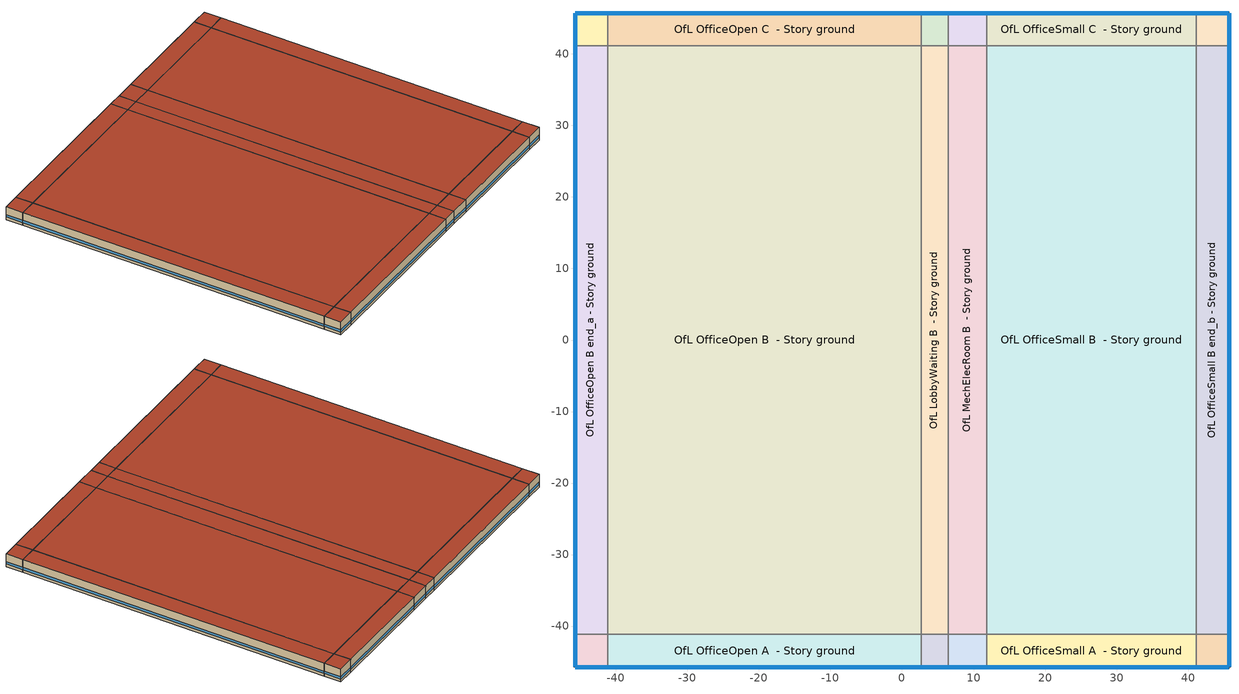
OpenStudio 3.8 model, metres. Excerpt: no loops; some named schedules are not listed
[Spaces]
OfL OfficeOpen A end_a - Story ground
 floor ground (Foundation F 1.26W/m*K Perim 9.14m Area 20.9m2): -45.72,-45.72 -45.72,-41.15 -41.15,-41.15 -41.15,-45.72 z0
 wall outside: -45.72,-41.15 -45.72,-45.72 -41.15,-45.72 z0:3.66
 wall to OfL OfficeOpen B end_a - Story ground: -41.15,-41.15 -45.72,-41.15 z0:3.66
 wall to OfL OfficeOpen A  - Story ground: -41.15,-45.72 -41.15,-41.15 z0:3.66
 window: -45.69,-45.72 -41.17,-45.72 / -45.72,-41.17 -45.72,-45.69 z0.76:1.43
 roof outside: -41.15,-45.72 -41.15,-41.15 -45.72,-41.15 -45.72,-45.72 z3.66
OfL OfficeOpen B end_a - Story ground
 floor ground (Foundation F 1.26W/m*K Perim 82.3m Area 376.26m2): -45.72,-41.15 -45.72,41.15 -41.15,41.15 -41.15,-41.15 z0
 wall outside: -45.72,41.15 -45.72,-41.15 z0:3.66
 wall to OfL OfficeOpen C end_a - Story ground: -41.15,41.15 -45.72,41.15 z0:3.66
 wall to OfL OfficeOpen B  - Story ground: -41.15,-41.15 -41.15,41.15 z0:3.66
 window: -45.72,41.12 -45.72,-41.12 z0.76:1.42
 roof outside: -41.15,-41.15 -41.15,41.15 -45.72,41.15 -45.72,-41.15 z3.66
OfL OfficeOpen C end_a - Story ground
 floor ground (Foundation F 1.26W/m*K Perim 9.14m Area 20.9m2): -45.72,41.15 -45.72,45.72 -41.15,45.72 -41.15,41.15 z0
 wall outside: -41.15,45.72 -45.72,45.72 -45.72,41.15 z0:3.66
 wall to OfL OfficeOpen C  - Story ground: -41.15,41.15 -41.15,45.72 z0:3.66
 window: -45.72,45.69 -45.72,41.17 / -41.17,45.72 -45.69,45.72 z0.76:1.43
 roof outside: -41.15,41.15 -41.15,45.72 -45.72,45.72 -45.72,41.15 z3.66
OfL OfficeOpen A  - Story ground
 floor ground (Foundation F 1.26W/m*K Perim 43.85m Area 200.5m2): -41.15,-45.72 -41.15,-41.15 2.71,-41.15 2.71,-45.72 z0
 wall outside: -41.15,-45.72 2.71,-45.72 z0:3.66
 wall to OfL OfficeOpen B  - Story ground: 2.71,-41.15 -41.15,-41.15 z0:3.66
 wall to OfL LobbyWaiting A  - Story ground: 2.71,-45.72 2.71,-41.15 z0:3.66
 window: -41.12,-45.72 2.68,-45.72 z0.76:1.42
 roof outside: 2.71,-45.72 2.71,-41.15 -41.15,-41.15 -41.15,-45.72 z3.66
OfL OfficeOpen B  - Story ground
 floor ground (Foundation F 1.26W/m*K Perim 0.0m Area 3609.06m2): -41.15,-41.15 -41.15,41.15 2.71,41.15 2.71,-41.15 z0
 wall to OfL OfficeOpen C  - Story ground: 2.71,41.15 -41.15,41.15 z0:3.66
 wall to OfL LobbyWaiting B  - Story ground: 2.71,-41.15 2.71,41.15 z0:3.66
 roof outside: 2.71,-41.15 2.71,41.15 -41.15,41.15 -41.15,-41.15 z3.66
OfL OfficeOpen C  - Story ground
 floor ground (Foundation F 1.26W/m*K Perim 43.85m Area 200.5m2): -41.15,41.15 -41.15,45.72 2.71,45.72 2.71,41.15 z0
 wall outside: 2.71,45.72 -41.15,45.72 z0:3.66
 wall to OfL LobbyWaiting C  - Story ground: 2.71,41.15 2.71,45.72 z0:3.66
 window: 2.68,45.72 -41.12,45.72 z0.76:1.42
 roof outside: 2.71,41.15 2.71,45.72 -41.15,45.72 -41.15,41.15 z3.66
OfL LobbyWaiting A  - Story ground
 floor ground (Foundation F 1.26W/m*K Perim 3.77m Area 17.22m2): 2.71,-45.72 2.71,-41.15 6.47,-41.15 6.47,-45.72 z0
 wall outside: 2.71,-45.72 6.47,-45.72 z0:3.66
 wall to OfL LobbyWaiting B  - Story ground: 6.47,-41.15 2.71,-41.15 z0:3.66
 wall to OfL MechElecRoom A  - Story ground: 6.47,-45.72 6.47,-41.15 z0:3.66
 window: 2.73,-45.72 6.45,-45.72 z0.76:1.43
 roof outside: 6.47,-45.72 6.47,-41.15 2.71,-41.15 2.71,-45.72 z3.66
OfL LobbyWaiting B  - Story ground
 floor ground (Foundation F 1.26W/m*K Perim 0.0m Area 310.04m2): 2.71,-41.15 2.71,41.15 6.47,41.15 6.47,-41.15 z0
 wall to OfL LobbyWaiting C  - Story ground: 6.47,41.15 2.71,41.15 z0:3.66
 wall to OfL MechElecRoom B  - Story ground: 6.47,-41.15 6.47,41.15 z0:3.66
 roof outside: 6.47,-41.15 6.47,41.15 2.71,41.15 2.71,-41.15 z3.66
OfL LobbyWaiting C  - Story ground
 floor ground (Foundation F 1.26W/m*K Perim 3.77m Area 17.22m2): 2.71,41.15 2.71,45.72 6.47,45.72 6.47,41.15 z0
 wall outside: 6.47,45.72 2.71,45.72 z0:3.66
 wall to OfL MechElecRoom C  - Story ground: 6.47,41.15 6.47,45.72 z0:3.66
 window: 6.45,45.72 2.73,45.72 z0.76:1.43
 roof outside: 6.47,41.15 6.47,45.72 2.71,45.72 2.71,41.15 z3.66
OfL MechElecRoom A  - Story ground
 floor ground (Foundation F 1.26W/m*K Perim 5.38m Area 24.58m2): 6.47,-45.72 6.47,-41.15 11.85,-41.15 11.85,-45.72 z0
 wall outside: 6.47,-45.72 11.85,-45.72 z0:3.66
 wall to OfL MechElecRoom B  - Story ground: 11.85,-41.15 6.47,-41.15 z0:3.66
 wall to OfL OfficeSmall A  - Story ground: 11.85,-45.72 11.85,-41.15 z0:3.66
 window: 6.5,-45.72 11.83,-45.72 z0.76:1.43
 roof outside: 11.85,-45.72 11.85,-41.15 6.47,-41.15 6.47,-45.72 z3.66
OfL MechElecRoom B  - Story ground
 floor ground (Foundation F 1.26W/m*K Perim 0.0m Area 442.48m2): 6.47,-41.15 6.47,41.15 11.85,41.15 11.85,-41.15 z0
 wall to OfL MechElecRoom C  - Story ground: 11.85,41.15 6.47,41.15 z0:3.66
 wall to OfL OfficeSmall B  - Story ground: 11.85,-41.15 11.85,41.15 z0:3.66
 roof outside: 11.85,-41.15 11.85,41.15 6.47,41.15 6.47,-41.15 z3.66
OfL MechElecRoom C  - Story ground
 floor ground (Foundation F 1.26W/m*K Perim 5.38m Area 24.58m2): 6.47,41.15 6.47,45.72 11.85,45.72 11.85,41.15 z0
 wall outside: 11.85,45.72 6.47,45.72 z0:3.66
 wall to OfL OfficeSmall C  - Story ground: 11.85,41.15 11.85,45.72 z0:3.66
 window: 11.83,45.72 6.5,45.72 z0.76:1.43
 roof outside: 11.85,41.15 11.85,45.72 6.47,45.72 6.47,41.15 z3.66
OfL OfficeSmall A  - Story ground
 floor ground (Foundation F 1.26W/m*K Perim 29.3m Area 133.95m2): 11.85,-45.72 11.85,-41.15 41.15,-41.15 41.15,-45.72 z0
 wall outside: 11.85,-45.72 41.15,-45.72 z0:3.66
 wall to OfL OfficeSmall B  - Story ground: 41.15,-41.15 11.85,-41.15 z0:3.66
 wall to OfL OfficeSmall A end_b - Story ground: 41.15,-45.72 41.15,-41.15 z0:3.66
 window: 11.88,-45.72 41.12,-45.72 z0.76:1.42
 roof outside: 41.15,-45.72 41.15,-41.15 11.85,-41.15 11.85,-45.72 z3.66
OfL OfficeSmall B  - Story ground
 floor ground (Foundation F 1.26W/m*K Perim 0.0m Area 2411.06m2): 11.85,-41.15 11.85,41.15 41.15,41.15 41.15,-41.15 z0
 wall to OfL OfficeSmall C  - Story ground: 41.15,41.15 11.85,41.15 z0:3.66
 wall to OfL OfficeSmall B end_b - Story ground: 41.15,-41.15 41.15,41.15 z0:3.66
 roof outside: 41.15,-41.15 41.15,41.15 11.85,41.15 11.85,-41.15 z3.66
OfL OfficeSmall C  - Story ground
 floor ground (Foundation F 1.26W/m*K Perim 29.3m Area 133.95m2): 11.85,41.15 11.85,45.72 41.15,45.72 41.15,41.15 z0
 wall outside: 41.15,45.72 11.85,45.72 z0:3.66
 wall to OfL OfficeSmall C end_b - Story ground: 41.15,41.15 41.15,45.72 z0:3.66
 window: 41.12,45.72 11.88,45.72 z0.76:1.42
 roof outside: 41.15,41.15 41.15,45.72 11.85,45.72 11.85,41.15 z3.66
OfL OfficeSmall A end_b - Story ground
 floor ground (Foundation F 1.26W/m*K Perim 9.14m Area 20.9m2): 41.15,-45.72 41.15,-41.15 45.72,-41.15 45.72,-45.72 z0
 wall outside: 41.15,-45.72 45.72,-45.72 45.72,-41.15 z0:3.66
 wall to OfL OfficeSmall B end_b - Story ground: 45.72,-41.15 41.15,-41.15 z0:3.66
 window: 41.17,-45.72 45.69,-45.72 / 45.72,-45.69 45.72,-41.17 z0.76:1.43
 roof outside: 45.72,-45.72 45.72,-41.15 41.15,-41.15 41.15,-45.72 z3.66
OfL OfficeSmall B end_b - Story ground
 floor ground (Foundation F 1.26W/m*K Perim 82.3m Area 376.26m2): 41.15,-41.15 41.15,41.15 45.72,41.15 45.72,-41.15 z0
 wall outside: 45.72,-41.15 45.72,41.15 z0:3.66
 wall to OfL OfficeSmall C end_b - Story ground: 45.72,41.15 41.15,41.15 z0:3.66
 window: 45.72,-41.12 45.72,41.12 z0.76:1.42
 roof outside: 45.72,-41.15 45.72,41.15 41.15,41.15 41.15,-41.15 z3.66
OfL OfficeSmall C end_b - Story ground
 floor ground (Foundation F 1.26W/m*K Perim 9.14m Area 20.9m2): 41.15,41.15 41.15,45.72 45.72,45.72 45.72,41.15 z0
 wall outside: 45.72,41.15 45.72,45.72 41.15,45.72 z0:3.66
 window: 45.69,45.72 41.17,45.72 / 45.72,41.17 45.72,45.69 z0.76:1.43
 roof outside: 45.72,41.15 45.72,45.72 41.15,45.72 41.15,41.15 z3.66
[Building]
ComStock DEER Pre-1975|OfL: Default Construction Set=ComStock DEER Pre-1975 - OfL - CEC T24-CEC14; Default Schedule Set=Building Default Schedule Set; Standards Building Type=OfL
[Site]
Mobile Regional Ap: Latitude {deg}=30.68; Longitude {deg}=-88.25; Time Zone {hr}=-6; Elevation {m}=66; Terrain=City
[Site:WaterMainsTemperature]
Calculation Method=Correlation; Annual Average Outdoor Air Temperature {C}=24.1233; Maximum Difference In Monthly Average Outdoor Air Temperatures {deltaC}=22.74
[SizingPeriod:DesignDay] Barometric Pressure {Pa}=101529; Rain Indicator=No; Snow Indicator=No; Day of Month=21; Daylight Saving Time Indicator=No; Humidity Condition Type=Wetbulb; Dry-Bulb Temperature Range Modifier Type=DefaultMultipliers
Name | Maximum Dry-Bulb Temperature {C} | Daily Dry-Bulb Temperature Range {deltaC} | Wind Speed {m/s} | Wind Direction {deg} | Month | Day Type | Wetbulb or DewPoint at Maximum Dry-Bulb {C} | Solar Model Indicator | ASHRAE Clear Sky Optical Depth for Beam Irradiance | ASHRAE Clear Sky Optical Depth for Diffuse Irradiance | Sky Clearness
Imperial Co Ann Clg .4% Condns DB=>MWB 1 | 44 | 15.6 | 3.4 | 110 | 7 | SummerDesignDay | 22.7 | ASHRAETau | 0.344 | 2.401
Imperial Co Ann Clg .4% Condns WB=>MDB 1 | 36.3 | 15.6 | 3.4 | 110 | 7 | SummerDesignDay | 27.3 | ASHRAETau | 0.344 | 2.401
Imperial Co Ann Htg 99.6% Condns DB 1 | 2.1 | 0 | 2.1 | 260 | 12 | WinterDesignDay | 2.1 | ASHRAEClearSky |  |  | 0
Imperial Co August .4% Condns DB=>MCWB 1 | 45.7 | 14.8 | 3.4 | 110 | 8 | SummerDesignDay | 23.8 | ASHRAETau | 0.377 | 2.36
[ClimateZones]
Climate Zone Institution Name 1=CEC; Climate Zone Document Name 1=California Climate Zone Descriptions; Climate Zone Document Year 1=1995; Climate Zone Value 1=14; Climate Zone Institution Name 2=ASHRAE; Climate Zone Document Name 2=ANSI/ASHRAE Standard 169; Climate Zone Document Year 2=2006
[Site:GroundTemperature:FCfactorMethod]
January Ground Temperature {C}=23.84; February Ground Temperature {C}=17.46; March Ground Temperature {C}=13.01; April Ground Temperature {C}=15.41; May Ground Temperature {C}=15.29; June Ground Temperature {C}=18.99; July Ground Temperature {C}=24.2; August Ground Temperature {C}=26.1; September Ground Temperature {C}=31.45; October Ground Temperature {C}=35.75; November Ground Temperature {C}=35.37; December Ground Temperature {C}=32.61
[Construction:FfactorGroundFloor] F-Factor {W/m-K}=1.26344
Name | Area {m2} | PerimeterExposed {m}
Foundation F 1.26W/m*K Perim 9.14m Area 20.9m2 | 20.9032 | 9.144
Foundation F 1.26W/m*K Perim 29.3m Area 133.95m2 | 133.948 | 29.2974
Foundation F 1.26W/m*K Perim 0.0m Area 2411.06m2 | 2411.06 | 0
Foundation F 1.26W/m*K Perim 82.3m Area 376.26m2 | 376.257 | 82.296
Foundation F 1.26W/m*K Perim 3.77m Area 17.22m2 | 17.2242 | 3.767328
Foundation F 1.26W/m*K Perim 0.0m Area 3609.06m2 | 3609.06 | 0
Foundation F 1.26W/m*K Perim 43.85m Area 200.5m2 | 200.503 | 43.8546
Foundation F 1.26W/m*K Perim 0.0m Area 310.04m2 | 310.036 | 0
Foundation F 1.26W/m*K Perim 0.0m Area 442.48m2 | 442.479 | 0
Foundation F 1.26W/m*K Perim 5.38m Area 24.58m2 | 24.5821 | 5.376672
[DefaultConstructionSet]
ComStock DEER Pre-1975 - OfL - CEC T24-CEC14: Default Exterior Surface Constructions=Default Surface Constructions 1; Default Interior Surface Constructions=Default Surface Constructions 2; Default Ground Contact Surface Constructions=Default Surface Constructions 3; Default Exterior SubSurface Constructions=Default Sub Surface Constructions 1; Default Interior SubSurface Constructions=Default Sub Surface Constructions 2; Interior Partition Construction=Typical Interior Partition
[DefaultSurfaceConstructions]
Name | Floor Construction | Wall Construction | Roof Ceiling Construction
Default Surface Constructions 1 | DEER Uncarpeted 6in Slab Floor | DEER Insulated Wood Framed Exterior Wall R-8.03 | DEER Mass Roof R-15.77
Default Surface Constructions 2 | DEER Carpeted 6in Slab Floor | Typical Interior Wall | DEER Carpeted 6in Slab Floor
Default Surface Constructions 3 | DEER Carpeted 6in Slab Floor | Typical Uninsulated Basement Mass Wall
[Construction]
DEER Uncarpeted 6in Slab Floor: Typical Insulation R-4.17, 6 in. Normalweight Concrete Floor
DEER Mass Roof R-15.77: Roof Membrane, Typical Insulation R-15.27, Metal Roof Surface
DEER Carpeted 6in Slab Floor: Typical Insulation R-6.53, 6 in. Normalweight Concrete Floor, Typical Carpet Pad
Typical Interior Wall: G01 13mm gypsum board, G01 13mm gypsum board
Typical Uninsulated Basement Mass Wall: 8 in. Concrete Block Basement Wall
DEER Metal Framed Window; DEER Skylight: Simple Glazing U 1.23 SHGC 0.61 VT 0.25
Typical Uninsulated Swinging Door: Typical Insulation R-6.53
U 0.98 SHGC 0.68 Sgl Ref-B-H Clr 6mm: REF B CLEAR HI 6MM
Typical Insulated Metal Door: F08 Metal surface, Typical Insulation R-6.53
Typical Interior Window: Clear 3mm
Typical Interior Door; Typical Interior Partition: G05 25mm wood
DEER Insulated Wood Framed Exterior Wall R-8.03: 25mm Stucco, 5/8 in. Gypsum Board, Typical Insulation R-6.53, 5/8 in. Gypsum Board
InteriorFurnishings: Std Wood 6inch
[Material:NoMass] Roughness=Smooth; Thermal Absorptance=0.9; Solar Absorptance=0.7
Name | Thermal Resistance {m2-K/W} | Visible Absorptance
Typical Insulation R-4.17 | 0.734957 | 0.7
Typical Insulation R-15.27 | 2.68843 | 0.7
Typical Insulation R-6.53 | 1.14944 | 0.7
Typical Carpet Pad | 0.21648 | 0.8
[Material] Thermal Absorptance=0.9
Name | Roughness | Thickness {m} | Conductivity {W/m-K} | Density {kg/m3} | Specific Heat {J/kg-K} | Solar Absorptance | Visible Absorptance
6 in. Normalweight Concrete Floor | MediumRough | 0.1524 | 2.31 | 2322 | 832 | 0.7 | 0.7
25mm Stucco | Smooth | 0.0254 | 0.72 | 1856 | 840 | 0.7 | 0.7
5/8 in. Gypsum Board | MediumSmooth | 0.0159 | 0.16 | 800 | 1090 | 0.7 | 0.7
Roof Membrane | VeryRough | 0.0095 | 0.16 | 1121.29 | 1460 | 0.7 | 0.7
Metal Roof Surface; F08 Metal surface | Smooth | 0.0008 | 45.28 | 7824 | 500 | 0.7 | 0.7
G01 13mm gypsum board | Smooth | 0.0127 | 0.160031 | 800.001 | 1090.73 | 0.7 | 0.5
8 in. Concrete Block Basement Wall | MediumRough | 0.2032 | 1.326 | 1842 | 912 | 0.7 | 0.7
G05 25mm wood | MediumSmooth | 0.0254 | 0.15 | 608 | 1630 | 0.5 | 0.5
Std Wood 6inch | MediumSmooth | 0.15 | 0.12 | 540 | 1210 | 0.7 | 0.7
[DefaultSubSurfaceConstructions]
Name | Fixed Window Construction | Operable Window Construction | Door Construction | Glass Door Construction | Overhead Door Construction | Skylight Construction | Tubular Daylight Dome Construction | Tubular Daylight Diffuser Construction
Default Sub Surface Constructions 1 | DEER Metal Framed Window | DEER Metal Framed Window | Typical Uninsulated Swinging Door | U 0.98 SHGC 0.68 Sgl Ref-B-H Clr 6mm | Typical Insulated Metal Door | DEER Skylight | Typical Interior Window | Typical Interior Window
Default Sub Surface Constructions 2 | Typical Interior Window | Typical Interior Window | Typical Interior Door
[WindowMaterial:SimpleGlazingSystem]
Simple Glazing U 1.23 SHGC 0.61 VT 0.25: U-Factor {W/m2-K}=7; Solar Heat Gain Coefficient=0.61; Visible Transmittance=0.25
[WindowMaterial:Glazing] Optical Data Type=SpectralAverage; Infrared Transmittance at Normal Incidence=0; Front Side Infrared Hemispherical Emissivity=0.84; Conductivity {W/m-K}=0.9; Dirt Correction Factor for Solar and Visible Transmittance=1; Solar Diffusing=No
Name | Thickness {m} | Solar Transmittance at Normal Incidence | Front Side Solar Reflectance at Normal Incidence | Back Side Solar Reflectance at Normal Incidence | Visible Transmittance at Normal Incidence | Front Side Visible Reflectance at Normal Incidence | Back Side Visible Reflectance at Normal Incidence | Back Side Infrared Hemispherical Emissivity
REF B CLEAR HI 6MM | 0.006 | 0.24 | 0.16 | 0.32 | 0.3 | 0.16 | 0.29 | 0.6
Clear 3mm | 0.003 | 0.837 | 0.075 | 0.075 | 0.898 | 0.081 | 0.081 | 0.84
[WindowMaterial:Blind]
Window Material Blind 1: Slat Width {m}=0.025; Slat Separation {m}=0.01875; Front Side Slat Beam Solar Reflectance=0.5; Back Side Slat Beam Solar Reflectance=0.5; Front Side Slat Diffuse Solar Reflectance=0.5; Back Side Slat Diffuse Solar Reflectance=0.5; Slat Beam Visible Transmittance=0
[SpaceType] Standards Building Type=OfL
Name | Default Schedule Set | Design Specification Outdoor Air Object | Standards Space Type
OfL LobbyWaiting - ComStock DEER Pre-1975 | OfL LobbyWaiting Schedule Set | OfL LobbyWaiting Ventilation | LobbyWaiting
OfL MechElecRoom - ComStock DEER Pre-1975 | OfL MechElecRoom Schedule Set | OfL MechElecRoom Ventilation | MechElecRoom
OfL OfficeSmall - ComStock DEER Pre-1975 | OfL OfficeSmall Schedule Set | OfL OfficeSmall Ventilation | OfficeSmall
OfL OfficeOpen - ComStock DEER Pre-1975 | OfL OfficeOpen Schedule Set | OfL OfficeOpen Ventilation | OfficeOpen
[BuildingStory]
Story ground: Nominal Z Coordinate {m}=0; Nominal Floor to Floor Height {m}=3.6576
[Space] Building Story=Story ground
Name | Space Type | Thermal Zone
OfL OfficeOpen A end_a - Story ground | OfL OfficeOpen - ComStock DEER Pre-1975 | Zone OfL OfficeOpen A end_a - Story ground
OfL OfficeOpen B end_a - Story ground | OfL OfficeOpen - ComStock DEER Pre-1975 | Zone OfL OfficeOpen B end_a - Story ground
OfL OfficeOpen C end_a - Story ground | OfL OfficeOpen - ComStock DEER Pre-1975 | Zone OfL OfficeOpen C end_a - Story ground
OfL OfficeOpen A  - Story ground | OfL OfficeOpen - ComStock DEER Pre-1975 | Zone OfL OfficeOpen A  - Story ground
OfL OfficeOpen B  - Story ground | OfL OfficeOpen - ComStock DEER Pre-1975 | Zone OfL OfficeOpen B  - Story ground
OfL OfficeOpen C  - Story ground | OfL OfficeOpen - ComStock DEER Pre-1975 | Zone OfL OfficeOpen C  - Story ground
OfL LobbyWaiting A  - Story ground | OfL LobbyWaiting - ComStock DEER Pre-1975 | Zone OfL LobbyWaiting A  - Story ground
OfL LobbyWaiting B  - Story ground | OfL LobbyWaiting - ComStock DEER Pre-1975 | Zone OfL LobbyWaiting B  - Story ground
OfL LobbyWaiting C  - Story ground | OfL LobbyWaiting - ComStock DEER Pre-1975 | Zone OfL LobbyWaiting C  - Story ground
OfL MechElecRoom A  - Story ground | OfL MechElecRoom - ComStock DEER Pre-1975 | Zone OfL MechElecRoom A  - Story ground
OfL MechElecRoom B  - Story ground | OfL MechElecRoom - ComStock DEER Pre-1975 | Zone OfL MechElecRoom B  - Story ground
OfL MechElecRoom C  - Story ground | OfL MechElecRoom - ComStock DEER Pre-1975 | Zone OfL MechElecRoom C  - Story ground
OfL OfficeSmall A  - Story ground | OfL OfficeSmall - ComStock DEER Pre-1975 | Zone OfL OfficeSmall A  - Story ground
OfL OfficeSmall B  - Story ground | OfL OfficeSmall - ComStock DEER Pre-1975 | Zone OfL OfficeSmall B  - Story ground
OfL OfficeSmall C  - Story ground | OfL OfficeSmall - ComStock DEER Pre-1975 | Zone OfL OfficeSmall C  - Story ground
OfL OfficeSmall A end_b - Story ground | OfL OfficeSmall - ComStock DEER Pre-1975 | Zone OfL OfficeSmall A end_b - Story ground
OfL OfficeSmall B end_b - Story ground | OfL OfficeSmall - ComStock DEER Pre-1975 | Zone OfL OfficeSmall B end_b - Story ground
OfL OfficeSmall C end_b - Story ground | OfL OfficeSmall - ComStock DEER Pre-1975 | Zone OfL OfficeSmall C end_b - Story ground
[ThermalZone] Multiplier=1; Use Ideal Air Loads=No
Name | Thermostat
Zone OfL OfficeOpen A end_a - Story ground | OfL OfficeOpen - ComStock DEER Pre-1975 Thermostat 1
Zone OfL OfficeOpen B end_a - Story ground | OfL OfficeOpen - ComStock DEER Pre-1975 Thermostat 3
Zone OfL OfficeOpen C end_a - Story ground | OfL OfficeOpen - ComStock DEER Pre-1975 Thermostat 5
Zone OfL OfficeOpen A  - Story ground | OfL OfficeOpen - ComStock DEER Pre-1975 Thermostat
Zone OfL OfficeOpen B  - Story ground | OfL OfficeOpen - ComStock DEER Pre-1975 Thermostat 2
Zone OfL OfficeOpen C  - Story ground | OfL OfficeOpen - ComStock DEER Pre-1975 Thermostat 4
Zone OfL LobbyWaiting A  - Story ground | OfL LobbyWaiting - ComStock DEER Pre-1975 Thermostat
Zone OfL LobbyWaiting B  - Story ground | OfL LobbyWaiting - ComStock DEER Pre-1975 Thermostat 1
Zone OfL LobbyWaiting C  - Story ground | OfL LobbyWaiting - ComStock DEER Pre-1975 Thermostat 2
Zone OfL MechElecRoom A  - Story ground | OfL MechElecRoom - ComStock DEER Pre-1975 Thermostat
Zone OfL MechElecRoom B  - Story ground | OfL MechElecRoom - ComStock DEER Pre-1975 Thermostat 1
Zone OfL MechElecRoom C  - Story ground | OfL MechElecRoom - ComStock DEER Pre-1975 Thermostat 2
Zone OfL OfficeSmall A  - Story ground | OfL OfficeSmall - ComStock DEER Pre-1975 Thermostat
Zone OfL OfficeSmall B  - Story ground | OfL OfficeSmall - ComStock DEER Pre-1975 Thermostat 2
Zone OfL OfficeSmall C  - Story ground | OfL OfficeSmall - ComStock DEER Pre-1975 Thermostat 4
Zone OfL OfficeSmall A end_b - Story ground | OfL OfficeSmall - ComStock DEER Pre-1975 Thermostat 1
Zone OfL OfficeSmall B end_b - Story ground | OfL OfficeSmall - ComStock DEER Pre-1975 Thermostat 3
Zone OfL OfficeSmall C end_b - Story ground | OfL OfficeSmall - ComStock DEER Pre-1975 Thermostat 5
[People:Definition] Number of People Calculation Method=People/Area; Fraction Radiant=0.3
Name | People per Space Floor Area {person/m2}
OfL LobbyWaiting People Definition; OfL OfficeOpen People Definition | 0.0721182
OfL MechElecRoom People Definition | 0.0236806
OfL OfficeSmall People Definition | 0.0473612
[People] Work Efficiency Schedule=Work Efficiency Schedule; Clothing Insulation Schedule=Clothing Schedule; Air Velocity Schedule=Air Velocity Schedule; Multiplier=1
Name | People Definition | Space or SpaceType
OfL LobbyWaiting People | OfL LobbyWaiting People Definition | OfL LobbyWaiting - ComStock DEER Pre-1975
OfL MechElecRoom People | OfL MechElecRoom People Definition | OfL MechElecRoom - ComStock DEER Pre-1975
OfL OfficeOpen People | OfL OfficeOpen People Definition | OfL OfficeOpen - ComStock DEER Pre-1975
OfL OfficeSmall People | OfL OfficeSmall People Definition | OfL OfficeSmall - ComStock DEER Pre-1975
[Lights:Definition] Design Level Calculation Method=Watts/Area; Fraction Visible=0.2; Return Air Fraction=0
Name | Watts per Space Floor Area {W/m2} | Fraction Radiant
OfL OfficeOpen - ComStock DEER Pre-1975 General Lights Definition | 5.0993 | 0.31
OfL OfficeOpen - ComStock DEER Pre-1975 Wall Wash Lights Definition | 3.64317 | 0.125
OfL OfficeSmall - ComStock DEER Pre-1975 General Lights Definition | 6.74433 | 0.31
OfL MechElecRoom - ComStock DEER Pre-1975 General Lights Definition | 3.92888 | 0.31
OfL MechElecRoom - ComStock DEER Pre-1975 Task Lights Definition | 3.02684 | 0.125
OfL LobbyWaiting - ComStock DEER Pre-1975 General Lights Definition | 1.92838 | 0.31
OfL LobbyWaiting - ComStock DEER Pre-1975 Task Lights Definition | 1.01438 | 0.125
OfL LobbyWaiting - ComStock DEER Pre-1975 Wall Wash Lights Definition | 1.81461 | 0.125
[ElectricEquipment:Definition] Design Level Calculation Method=Watts/Area; Fraction Latent=0; Fraction Radiant=0.5; Fraction Lost=0
Name | Watts per Space Floor Area {W/m2}
OfL LobbyWaiting Elec Equip Definition | 5.5165
OfL MechElecRoom Elec Equip Definition | 2.26042
OfL OfficeOpen Elec Equip Definition; OfL OfficeSmall Elec Equip Definition | 16.9532
[ElectricEquipment]
Name | Electric Equipment Definition | Space or SpaceType
OfL LobbyWaiting Elec Equip | OfL LobbyWaiting Elec Equip Definition | OfL LobbyWaiting - ComStock DEER Pre-1975
OfL MechElecRoom Elec Equip | OfL MechElecRoom Elec Equip Definition | OfL MechElecRoom - ComStock DEER Pre-1975
OfL OfficeOpen Elec Equip | OfL OfficeOpen Elec Equip Definition | OfL OfficeOpen - ComStock DEER Pre-1975
OfL OfficeSmall Elec Equip | OfL OfficeSmall Elec Equip Definition | OfL OfficeSmall - ComStock DEER Pre-1975
[DesignSpecification:OutdoorAir] Outdoor Air Method=Maximum; Outdoor Air Flow per Person {m3/s-person}=0.00707921; Outdoor Air Flow per Floor Area {m3/s-m2}=0.000762
OfL LobbyWaiting Ventilation; OfL MechElecRoom Ventilation; OfL OfficeOpen Ventilation; OfL OfficeSmall Ventilation
[DefaultScheduleSet]
Name | Number of People Schedule | People Activity Level Schedule | Lighting Schedule | Electric Equipment Schedule | Infiltration Schedule | Hours of Operation Schedule
OfL LobbyWaiting Schedule Set | D_OfL_All_Occup_Yr | DEER Activity 147W/person | D17_OfL_LobWt_LF_Yr | D_OfL_All_Misc_Yr | D_OfL_All_C_Inf_Yr
OfL MechElecRoom Schedule Set | D_OfL_All_Occup_Yr | DEER Activity 147W/person | D17_OfL_Mech_LF_Yr | D_OfL_All_Misc_Yr | D_OfL_All_C_Inf_Yr
OfL OfficeOpen Schedule Set | D_OfL_All_Occup_Yr | DEER Activity 132W/person | D17_OfL_OffOpn_LF_Yr | D_OfL_All_Misc_Yr | D_OfL_All_C_Inf_Yr
OfL OfficeSmall Schedule Set | D_OfL_All_Occup_Yr | DEER Activity 132W/person | D17_OfL_OffSm_LF_Yr | D_OfL_All_Misc_Yr | D_OfL_All_C_Inf_Yr
Building Default Schedule Set |  |  |  |  |  | Building Hours of Operation NonResidential
[Exterior:Lights:Definition]
Name | Design Level {W}
Parking Areas and Drives Def (W/ft^2) | 0.0364913
Building Facades Def (W/ft^2) | 0.2
Main Entries Def (W/ft) | 30
Other Doors Def (W/ft) | 20
[Exterior:Lights] Schedule=Always On Discrete; Control Option=AstronomicalClock
Name | Exterior Lights Definition | Multiplier
Parking Areas and Drives | Parking Areas and Drives Def (W/ft^2) | 145800
Building Facades | Building Facades Def (W/ft^2) | 14400
Main Entries | Main Entries Def (W/ft) | 72
Other Doors | Other Doors Def (W/ft) | 108
[ThermostatSetpoint:DualSetpoint] Heating Setpoint Temperature Schedule=D_OfL_All_HTemp_Yr; Cooling Setpoint Temperature Schedule=D_OfL_All_CTemp_Yr
OfL LobbyWaiting - ComStock DEER Pre-1975 Thermostat; OfL LobbyWaiting - ComStock DEER Pre-1975 Thermostat 1; OfL LobbyWaiting - ComStock DEER Pre-1975 Thermostat 2; OfL MechElecRoom - ComStock DEER Pre-1975 Thermostat; OfL MechElecRoom - ComStock DEER Pre-1975 Thermostat 1; OfL MechElecRoom - ComStock DEER Pre-1975 Thermostat 2; OfL OfficeOpen - ComStock DEER Pre-1975 Thermostat; OfL OfficeOpen - ComStock DEER Pre-1975 Thermostat 1; OfL OfficeOpen - ComStock DEER Pre-1975 Thermostat 2; OfL OfficeOpen - ComStock DEER Pre-1975 Thermostat 3; OfL OfficeOpen - ComStock DEER Pre-1975 Thermostat 4; OfL OfficeOpen - ComStock DEER Pre-1975 Thermostat 5; OfL OfficeSmall - ComStock DEER Pre-1975 Thermostat; OfL OfficeSmall - ComStock DEER Pre-1975 Thermostat 1; OfL OfficeSmall - ComStock DEER Pre-1975 Thermostat 2; OfL OfficeSmall - ComStock DEER Pre-1975 Thermostat 3; OfL OfficeSmall - ComStock DEER Pre-1975 Thermostat 4; OfL OfficeSmall - ComStock DEER Pre-1975 Thermostat 5
[InternalMass:Definition]
Internal Mass Definition 1: Construction=InteriorFurnishings; Design Level Calculation Method=SurfaceArea/Area; Surface Area per Space Floor Area=2
[InternalMass] Internal Mass Definition=Internal Mass Definition 1; Multiplier=1
Name | Space or SpaceType
OfL OfficeSmall C end_b - Story ground Mass | OfL OfficeSmall C end_b - Story ground
OfL OfficeSmall A end_b - Story ground Mass | OfL OfficeSmall A end_b - Story ground
OfL OfficeSmall C  - Story ground Mass | OfL OfficeSmall C  - Story ground
OfL OfficeSmall B  - Story ground Mass | OfL OfficeSmall B  - Story ground
OfL OfficeOpen A end_a - Story ground Mass | OfL OfficeOpen A end_a - Story ground
OfL OfficeSmall B end_b - Story ground Mass | OfL OfficeSmall B end_b - Story ground
OfL OfficeOpen C end_a - Story ground Mass | OfL OfficeOpen C end_a - Story ground
OfL LobbyWaiting C  - Story ground Mass | OfL LobbyWaiting C  - Story ground
OfL OfficeOpen B end_a - Story ground Mass | OfL OfficeOpen B end_a - Story ground
OfL OfficeOpen B  - Story ground Mass | OfL OfficeOpen B  - Story ground
OfL OfficeOpen A  - Story ground Mass | OfL OfficeOpen A  - Story ground
OfL OfficeOpen C  - Story ground Mass | OfL OfficeOpen C  - Story ground
OfL LobbyWaiting B  - Story ground Mass | OfL LobbyWaiting B  - Story ground
OfL LobbyWaiting A  - Story ground Mass | OfL LobbyWaiting A  - Story ground
OfL MechElecRoom B  - Story ground Mass | OfL MechElecRoom B  - Story ground
OfL MechElecRoom A  - Story ground Mass | OfL MechElecRoom A  - Story ground
OfL OfficeSmall A  - Story ground Mass | OfL OfficeSmall A  - Story ground
OfL MechElecRoom C  - Story ground Mass | OfL MechElecRoom C  - Story ground
[ShadingControl]
Shading Control 1: Shading Type=InteriorBlind; Shading Device Material=Window Material Blind 1; Shading Control Type=AlwaysOn; Shading Control Is Scheduled=No; Multiple Surface Control Type=Sequential; Sub Surface Name 1=Sub Surface 14; Sub Surface Name 2=Sub Surface 9; Sub Surface Name 3=Sub Surface 18; Sub Surface Name 4=Sub Surface 16; Sub Surface Name 5=Sub Surface 6; Sub Surface Name 6=Sub Surface 1; Sub Surface Name 7=Sub Surface 4; Sub Surface Name 8=Sub Surface 3
[Lights] Fraction Replaceable=1
Name | Lights Definition | Space or SpaceType
OfL OfficeOpen - ComStock DEER Pre-1975 General Lighting | OfL OfficeOpen - ComStock DEER Pre-1975 General Lights Definition | OfL OfficeOpen - ComStock DEER Pre-1975
OfL OfficeOpen - ComStock DEER Pre-1975 Wall Wash Lighting | OfL OfficeOpen - ComStock DEER Pre-1975 Wall Wash Lights Definition | OfL OfficeOpen - ComStock DEER Pre-1975
OfL OfficeSmall - ComStock DEER Pre-1975 General Lighting | OfL OfficeSmall - ComStock DEER Pre-1975 General Lights Definition | OfL OfficeSmall - ComStock DEER Pre-1975
OfL MechElecRoom - ComStock DEER Pre-1975 General Lighting | OfL MechElecRoom - ComStock DEER Pre-1975 General Lights Definition | OfL MechElecRoom - ComStock DEER Pre-1975
OfL MechElecRoom - ComStock DEER Pre-1975 Task Lighting | OfL MechElecRoom - ComStock DEER Pre-1975 Task Lights Definition | OfL MechElecRoom - ComStock DEER Pre-1975
OfL LobbyWaiting - ComStock DEER Pre-1975 General Lighting | OfL LobbyWaiting - ComStock DEER Pre-1975 General Lights Definition | OfL LobbyWaiting - ComStock DEER Pre-1975
OfL LobbyWaiting - ComStock DEER Pre-1975 Task Lighting | OfL LobbyWaiting - ComStock DEER Pre-1975 Task Lights Definition | OfL LobbyWaiting - ComStock DEER Pre-1975
OfL LobbyWaiting - ComStock DEER Pre-1975 Wall Wash Lighting | OfL LobbyWaiting - ComStock DEER Pre-1975 Wall Wash Lights Definition | OfL LobbyWaiting - ComStock DEER Pre-1975
[SpaceInfiltration:DesignFlowRate] Design Flow Rate Calculation Method=Flow/ExteriorArea; Flow per Exterior Surface Area {m3/s-m2}=0.00103321; Velocity Term Coefficient=0
Name | Space or SpaceType | Schedule | Constant Term Coefficient | Temperature Term Coefficient | Velocity Squared Term Coefficient
OfL OfficeSmall C end_b - Story ground HVAC On Infiltration | OfL OfficeSmall C end_b - Story ground | Infiltration HVAC On Schedule | -0.0451 | 0.0046 | 0.0327
OfL OfficeSmall C end_b - Story ground HVAC Off Infiltration | OfL OfficeSmall C end_b - Story ground | Infiltration HVAC Off Schedule | 0 | 0.0173 | 0.0398
OfL OfficeSmall A end_b - Story ground HVAC On Infiltration | OfL OfficeSmall A end_b - Story ground | Infiltration HVAC On Schedule | -0.0451 | 0.0046 | 0.0327
OfL OfficeSmall A end_b - Story ground HVAC Off Infiltration | OfL OfficeSmall A end_b - Story ground | Infiltration HVAC Off Schedule | 0 | 0.0173 | 0.0398
OfL OfficeSmall C  - Story ground HVAC On Infiltration | OfL OfficeSmall C  - Story ground | Infiltration HVAC On Schedule | -0.0451 | 0.0046 | 0.0327
OfL OfficeSmall C  - Story ground HVAC Off Infiltration | OfL OfficeSmall C  - Story ground | Infiltration HVAC Off Schedule | 0 | 0.0173 | 0.0398
OfL OfficeSmall B  - Story ground HVAC On Infiltration | OfL OfficeSmall B  - Story ground | Infiltration HVAC On Schedule | -0.0451 | 0.0046 | 0.0327
OfL OfficeSmall B  - Story ground HVAC Off Infiltration | OfL OfficeSmall B  - Story ground | Infiltration HVAC Off Schedule | 0 | 0.0173 | 0.0398
OfL OfficeOpen A end_a - Story ground HVAC On Infiltration | OfL OfficeOpen A end_a - Story ground | Infiltration HVAC On Schedule | -0.0451 | 0.0046 | 0.0327
OfL OfficeOpen A end_a - Story ground HVAC Off Infiltration | OfL OfficeOpen A end_a - Story ground | Infiltration HVAC Off Schedule | 0 | 0.0173 | 0.0398
OfL OfficeSmall B end_b - Story ground HVAC On Infiltration | OfL OfficeSmall B end_b - Story ground | Infiltration HVAC On Schedule | -0.0451 | 0.0046 | 0.0327
OfL OfficeSmall B end_b - Story ground HVAC Off Infiltration | OfL OfficeSmall B end_b - Story ground | Infiltration HVAC Off Schedule | 0 | 0.0173 | 0.0398
OfL OfficeOpen C end_a - Story ground HVAC On Infiltration | OfL OfficeOpen C end_a - Story ground | Infiltration HVAC On Schedule | -0.0451 | 0.0046 | 0.0327
OfL OfficeOpen C end_a - Story ground HVAC Off Infiltration | OfL OfficeOpen C end_a - Story ground | Infiltration HVAC Off Schedule | 0 | 0.0173 | 0.0398
OfL LobbyWaiting C  - Story ground HVAC On Infiltration | OfL LobbyWaiting C  - Story ground | Infiltration HVAC On Schedule | -0.0451 | 0.0046 | 0.0327
OfL LobbyWaiting C  - Story ground HVAC Off Infiltration | OfL LobbyWaiting C  - Story ground | Infiltration HVAC Off Schedule | 0 | 0.0173 | 0.0398
OfL OfficeOpen B end_a - Story ground HVAC On Infiltration | OfL OfficeOpen B end_a - Story ground | Infiltration HVAC On Schedule | -0.0451 | 0.0046 | 0.0327
OfL OfficeOpen B end_a - Story ground HVAC Off Infiltration | OfL OfficeOpen B end_a - Story ground | Infiltration HVAC Off Schedule | 0 | 0.0173 | 0.0398
OfL OfficeOpen B  - Story ground HVAC On Infiltration | OfL OfficeOpen B  - Story ground | Infiltration HVAC On Schedule | -0.0451 | 0.0046 | 0.0327
OfL OfficeOpen B  - Story ground HVAC Off Infiltration | OfL OfficeOpen B  - Story ground | Infiltration HVAC Off Schedule | 0 | 0.0173 | 0.0398
OfL OfficeOpen A  - Story ground HVAC On Infiltration | OfL OfficeOpen A  - Story ground | Infiltration HVAC On Schedule | -0.0451 | 0.0046 | 0.0327
OfL OfficeOpen A  - Story ground HVAC Off Infiltration | OfL OfficeOpen A  - Story ground | Infiltration HVAC Off Schedule | 0 | 0.0173 | 0.0398
OfL OfficeOpen C  - Story ground HVAC On Infiltration | OfL OfficeOpen C  - Story ground | Infiltration HVAC On Schedule | -0.0451 | 0.0046 | 0.0327
OfL OfficeOpen C  - Story ground HVAC Off Infiltration | OfL OfficeOpen C  - Story ground | Infiltration HVAC Off Schedule | 0 | 0.0173 | 0.0398
OfL LobbyWaiting B  - Story ground HVAC On Infiltration | OfL LobbyWaiting B  - Story ground | Infiltration HVAC On Schedule | -0.0451 | 0.0046 | 0.0327
OfL LobbyWaiting B  - Story ground HVAC Off Infiltration | OfL LobbyWaiting B  - Story ground | Infiltration HVAC Off Schedule | 0 | 0.0173 | 0.0398
OfL LobbyWaiting A  - Story ground HVAC On Infiltration | OfL LobbyWaiting A  - Story ground | Infiltration HVAC On Schedule | -0.0451 | 0.0046 | 0.0327
OfL LobbyWaiting A  - Story ground HVAC Off Infiltration | OfL LobbyWaiting A  - Story ground | Infiltration HVAC Off Schedule | 0 | 0.0173 | 0.0398
OfL MechElecRoom B  - Story ground HVAC On Infiltration | OfL MechElecRoom B  - Story ground | Infiltration HVAC On Schedule | -0.0451 | 0.0046 | 0.0327
OfL MechElecRoom B  - Story ground HVAC Off Infiltration | OfL MechElecRoom B  - Story ground | Infiltration HVAC Off Schedule | 0 | 0.0173 | 0.0398
OfL MechElecRoom A  - Story ground HVAC On Infiltration | OfL MechElecRoom A  - Story ground | Infiltration HVAC On Schedule | -0.0451 | 0.0046 | 0.0327
OfL MechElecRoom A  - Story ground HVAC Off Infiltration | OfL MechElecRoom A  - Story ground | Infiltration HVAC Off Schedule | 0 | 0.0173 | 0.0398
OfL OfficeSmall A  - Story ground HVAC On Infiltration | OfL OfficeSmall A  - Story ground | Infiltration HVAC On Schedule | -0.0451 | 0.0046 | 0.0327
OfL OfficeSmall A  - Story ground HVAC Off Infiltration | OfL OfficeSmall A  - Story ground | Infiltration HVAC Off Schedule | 0 | 0.0173 | 0.0398
OfL MechElecRoom C  - Story ground HVAC On Infiltration | OfL MechElecRoom C  - Story ground | Infiltration HVAC On Schedule | -0.0451 | 0.0046 | 0.0327
OfL MechElecRoom C  - Story ground HVAC Off Infiltration | OfL MechElecRoom C  - Story ground | Infiltration HVAC Off Schedule | 0 | 0.0173 | 0.0398
[Schedule:Ruleset]
Name | Default Day Schedule | Summer Design Day Schedule | Winter Design Day Schedule
Clothing Schedule | Clothing Schedule Default Winter Clothes
Air Velocity Schedule | Air Velocity Schedule Default
Work Efficiency Schedule | Work Efficiency Schedule Default
D_OfL_All_Occup_Yr | D_OfL_All_Occup_Yr Default | D_OfL_All_Occup_Yr Summer Design Day | D_OfL_All_Occup_Yr Winter Design Day
DEER Activity 147W/person | DEER Activity 147W/person Default | DEER Activity 147W/person Summer Design Day | DEER Activity 147W/person Winter Design Day
D17_OfL_LobWt_LF_Yr | D17_OfL_LobWt_LF_Yr Default | D17_OfL_LobWt_LF_Yr Summer Design Day | D17_OfL_LobWt_LF_Yr Winter Design Day
D_OfL_All_Misc_Yr | D_OfL_All_Misc_Yr Default | D_OfL_All_Misc_Yr Summer Design Day | D_OfL_All_Misc_Yr Winter Design Day
D_OfL_All_C_Inf_Yr | D_OfL_All_C_Inf_Yr Default | D_OfL_All_C_Inf_Yr Summer Design Day | D_OfL_All_C_Inf_Yr Winter Design Day
D17_OfL_Mech_LF_Yr | D17_OfL_Mech_LF_Yr Default | D17_OfL_Mech_LF_Yr Summer Design Day | D17_OfL_Mech_LF_Yr Winter Design Day
DEER Activity 132W/person | DEER Activity 132W/person Default | DEER Activity 132W/person Summer Design Day | DEER Activity 132W/person Winter Design Day
D17_OfL_OffOpn_LF_Yr | D17_OfL_OffOpn_LF_Yr Default | D17_OfL_OffOpn_LF_Yr Summer Design Day | D17_OfL_OffOpn_LF_Yr Winter Design Day
D17_OfL_OffSm_LF_Yr | D17_OfL_OffSm_LF_Yr Default | D17_OfL_OffSm_LF_Yr Summer Design Day | D17_OfL_OffSm_LF_Yr Winter Design Day
D_OfL_All_HTemp_Yr | D_OfL_All_HTemp_Yr Default | D_OfL_All_HTemp_Yr Summer Design Day | D_OfL_All_HTemp_Yr Winter Design Day
D_OfL_All_CTemp_Yr | D_OfL_All_CTemp_Yr Default | D_OfL_All_CTemp_Yr Summer Design Day | D_OfL_All_CTemp_Yr Winter Design Day
Building Hours of Operation NonResidential | Building Hours of Operation NonResidential Default | Building Hours of Operation NonResidential Summer Design Day | Building Hours of Operation NonResidential Winter Design Day
[Schedule:Day]
Clothing Schedule Default Winter Clothes; Building Hours of Operation NonResidential Winter Design Day; Building Hours of Operation NonResidential Summer Design Day: 24, 0, 1
Air Velocity Schedule Default: 24, 0, 0.2
Work Efficiency Schedule Default: 24, 0, 0
D_OfL_All_Occup_Yr Default: No, 0, 15, 0.0456522, 0, 30, 0.0434783, 0, 45, 0.0413043, 1, 0, 0.0391304, 1, 15, 0.0369565, 1, 30, 0.0347826, 1, 45, 0.0326087, 2, 0, 0.0304348, 2, 15, 0.0282609, 2, 30, 0.026087, 2, 45, 0.023913, 3, 0, 0.0217391, 3, 15, 0.0195652, 3, 30, 0.0173913, 3, 45, 0.0152174, 4, 0, 0.0130435, 4, 15, 0.0108696, 4, 30, 0.00869565, 4, 45, 0.00652174, 5, 0, 0.00434783, 5, 15, 0.00217391, 5, 30, 0, 10, 30, 0, 10, 45, 0.075, 11, 0, 0.15, 11, 15, 0.225, 11, 30, 0.3, 11, 45, 0.475, 12, 0, 0.65, 12, 15, 0.825, 12, 30, 1, 13, 0, 1, 13, 15, 0.95, 13, 30, 0.9, 13, 45, 0.85, 14, 0, 0.8, 14, 15, 0.7, 14, 30, 0.6, 14, 45, 0.5, 15, 0, 0.4, 15, 15, 0.5, 15, 30, 0.6, 15, 45, 0.7, 16, 0, 0.8, 16, 15, 0.85, 16, 30, 0.9, 16, 45, 0.95, 17, 0, 1, 17, 45, 1, 18, 0, 0.825, 18, 15, 0.65, 18, 30, 0.475, 18, 45, 0.3, 19, 0, 0.25, 19, 15, 0.2, 19, 30, 0.15, 19, 45, 0.1, 20, 45, 0.1, 21, 0, 0.0958333, 21, 15, 0.0916667, 21, 30, 0.0875, 21, 45, 0.0833333, 22, 0, 0.0791667, 22, 15, 0.075, 22, 30, 0.0708333, 22, 45, 0.0666667, 23, 0, 0.0625, 23, 15, 0.0583333, 23, 30, 0.0541667, 23, 45, 0.05, 24, 0, 0.0478261
D_OfL_All_Occup_Yr Summer Design Day; D17_OfL_LobWt_LF_Yr Summer Design Day; D_OfL_All_Misc_Yr Summer Design Day; D17_OfL_Mech_LF_Yr Summer Design Day; D17_OfL_OffOpn_LF_Yr Summer Design Day; D17_OfL_OffSm_LF_Yr Summer Design Day: No, 24, 0, 1
D_OfL_All_Occup_Yr Winter Design Day; D17_OfL_LobWt_LF_Yr Winter Design Day; D_OfL_All_Misc_Yr Winter Design Day; D17_OfL_Mech_LF_Yr Winter Design Day; D17_OfL_OffOpn_LF_Yr Winter Design Day; D17_OfL_OffSm_LF_Yr Winter Design Day: No, 24, 0, 0
DEER Activity 147W/person Default: No, 1, 15, 147, 24, 0, 147
DEER Activity 147W/person Winter Design Day; DEER Activity 147W/person Summer Design Day: No, 24, 0, 147
D17_OfL_LobWt_LF_Yr Default; D17_OfL_Mech_LF_Yr Default: No, 0, 15, 0.1, 0, 30, 0.0976316, 0, 45, 0.0952632, 1, 0, 0.0928947, 1, 15, 0.0905263, 1, 30, 0.0881579, 1, 45, 0.0857895, 2, 0, 0.0834211, 2, 15, 0.0810526, 2, 30, 0.0786842, 2, 45, 0.0763158, 3, 0, 0.0739474, 3, 15, 0.0715789, 3, 30, 0.0692105, 3, 45, 0.0668421, 4, 0, 0.0644737, 4, 15, 0.0621053, 4, 30, 0.0597368, 4, 45, 0.0573684, 5, 0, 0.055, 7, 30, 0.055, 7, 45, 0.06875, 8, 0, 0.0825, 8, 15, 0.09625, 8, 30, 0.11, 8, 45, 0.1275, 9, 0, 0.145, 9, 15, 0.1625, 9, 30, 0.18, 9, 45, 0.205, 10, 0, 0.23, 10, 15, 0.255, 10, 30, 0.28, 10, 45, 0.3225, 11, 0, 0.365, 11, 15, 0.4075, 11, 30, 0.45, 11, 45, 0.5125, 12, 0, 0.575, 12, 15, 0.6375, 12, 30, 0.7, 12, 45, 0.7075, 13, 0, 0.715, 13, 15, 0.7225, 13, 30, 0.73, 16, 45, 0.73, 17, 0, 0.715, 17, 15, 0.7, 17, 30, 0.685, 17, 45, 0.67, 18, 0, 0.645, 18, 15, 0.62, 18, 30, 0.595, 18, 45, 0.57, 19, 0, 0.535, 19, 15, 0.5, 19, 30, 0.465, 19, 45, 0.43, 20, 0, 0.3975, 20, 15, 0.365, 20, 30, 0.3325, 20, 45, 0.3, 21, 0, 0.275, 21, 15, 0.25, 21, 30, 0.225, 21, 45, 0.2, 22, 0, 0.1875, 22, 15, 0.175, 22, 30, 0.1625, 22, 45, 0.15, 23, 0, 0.1375, 23, 15, 0.125, 23, 30, 0.1125, 23, 45, 0.1, 24, 0, 0.1
D_OfL_All_Misc_Yr Default: No, 10, 30, 0.4, 10, 45, 0.425, 11, 0, 0.45, 11, 15, 0.475, 11, 30, 0.5, 11, 45, 0.575, 12, 0, 0.65, 12, 15, 0.725, 12, 30, 0.8, 12, 45, 0.825, 13, 0, 0.85, 13, 15, 0.875, 13, 30, 0.908333, 13, 45, 0.916667, 14, 0, 0.925, 14, 15, 0.91875, 14, 30, 0.9125, 14, 45, 0.90625, 15, 0, 0.9, 16, 0, 0.9, 16, 15, 0.891667, 16, 30, 0.883333, 16, 45, 0.875, 17, 0, 0.8375, 17, 15, 0.825, 17, 30, 0.8125, 17, 45, 0.8, 18, 0, 0.75, 18, 15, 0.7, 18, 30, 0.65, 18, 45, 0.6, 19, 0, 0.575, 19, 15, 0.55, 19, 30, 0.525, 19, 45, 0.5, 20, 0, 0.4875, 20, 15, 0.475, 20, 30, 0.4625, 20, 45, 0.45, 21, 45, 0.45, 22, 0, 0.44375, 22, 15, 0.4375, 22, 30, 0.43125, 22, 45, 0.425, 23, 0, 0.41875, 23, 15, 0.4125, 23, 30, 0.40625, 23, 45, 0.4, 24, 0, 0.4
D_OfL_All_C_Inf_Yr Default; D_OfL_All_C_Inf_Yr Summer Design Day; D_OfL_All_C_Inf_Yr Winter Design Day: No, 7, 0, 1, 18, 0, 0.5, 24, 0, 1
DEER Activity 132W/person Default: No, 1, 15, 132, 24, 0, 132
DEER Activity 132W/person Winter Design Day; DEER Activity 132W/person Summer Design Day: No, 24, 0, 132
D17_OfL_OffOpn_LF_Yr Default; D17_OfL_OffSm_LF_Yr Default: No, 0, 15, 0.15, 0, 30, 0.125, 0, 45, 0.1, 1, 0, 0.106667, 1, 15, 0.113333, 1, 30, 0.12, 1, 45, 0.126667, 2, 0, 0.133333, 2, 15, 0.14, 2, 30, 0.146667, 2, 45, 0.153333, 3, 0, 0.16, 3, 15, 0.166667, 3, 30, 0.173333, 3, 45, 0.18, 4, 0, 0.186667, 4, 15, 0.193333, 4, 30, 0.2, 7, 30, 0.2, 7, 45, 0.205, 8, 0, 0.21, 8, 15, 0.215, 8, 30, 0.22, 8, 45, 0.24, 9, 0, 0.26, 9, 15, 0.28, 9, 30, 0.3, 9, 45, 0.33, 10, 0, 0.36, 10, 15, 0.39, 10, 30, 0.42, 10, 45, 0.4525, 11, 0, 0.485, 11, 15, 0.5175, 11, 30, 0.55, 11, 45, 0.5875, 12, 0, 0.625, 12, 15, 0.6625, 12, 30, 0.7, 12, 45, 0.71, 13, 0, 0.72, 13, 15, 0.73, 13, 30, 0.74, 16, 45, 0.74, 17, 0, 0.685, 17, 15, 0.67, 17, 30, 0.655, 17, 45, 0.64, 18, 0, 0.605, 18, 15, 0.57, 18, 30, 0.535, 18, 45, 0.5, 19, 0, 0.48, 19, 15, 0.46, 19, 30, 0.44, 19, 45, 0.42, 20, 0, 0.39, 20, 15, 0.36, 20, 30, 0.33, 20, 45, 0.3, 21, 0, 0.2875, 21, 15, 0.275, 21, 30, 0.2625, 21, 45, 0.25, 22, 0, 0.2425, 22, 15, 0.235, 22, 30, 0.2275, 22, 45, 0.22, 23, 0, 0.215, 23, 15, 0.21, 23, 30, 0.205, 23, 45, 0.2, 24, 0, 0.175
D_OfL_All_HTemp_Yr Default: No, 19, 15, 21.1, 24, 0, 21.1
D_OfL_All_HTemp_Yr Sat Day; D_OfL_All_HTemp_Yr Sun Day: No, 8, 45, 21.1, 24, 0, 21.1
D_OfL_All_HTemp_Yr Summer Design Day; D_OfL_All_HTemp_Yr Winter Design Day: No, 24, 0, 21.1
D_OfL_All_CTemp_Yr Default: No, 19, 15, 24.4, 24, 0, 24.4
D_OfL_All_CTemp_Yr Sat Day; D_OfL_All_CTemp_Yr Sun Day: No, 8, 45, 24.4, 24, 0, 24.4
D_OfL_All_CTemp_Yr Summer Design Day; D_OfL_All_CTemp_Yr Winter Design Day: No, 24, 0, 24.4
Building Hours of Operation NonResidential Default: 11, 0, 0, 19, 15, 1, 24, 0, 0
Schedule Day 27; Schedule Day 28: 8, 45, 0, 22, 15, 1, 24, 0, 0
[Schedule:Rule] Date Specification Type=DateRange
Name | Schedule Ruleset | Rule Order | Day Schedule | Start Month | Start Day | End Month | End Day | Apply Saturday | Apply Sunday | Apply Monday | Apply Tuesday | Apply Wednesday | Apply Thursday | Apply Friday
Schedule Rule 1 | Clothing Schedule | 0 | Clothing Schedule Summer Clothes | 5 | 1 | 9 | 30
Schedule Rule 3 | D_OfL_All_Occup_Yr | 1 | D_OfL_All_Occup_Yr Sat Day | 1 | 1 | 12 | 31 | Yes
Schedule Rule 4 | D_OfL_All_Occup_Yr | 0 | D_OfL_All_Occup_Yr Sun Day | 1 | 1 | 12 | 31 |  | Yes
Schedule Rule 9 | D_OfL_All_C_Inf_Yr | 2 | D_OfL_All_C_Inf_Yr Default|Wkdy Day | 1 | 1 | 12 | 31 |  |  | Yes | Yes | Yes | Yes | Yes
Schedule Rule 10 | D_OfL_All_C_Inf_Yr | 1 | D_OfL_All_C_Inf_Yr Sat Day | 1 | 1 | 12 | 31 | Yes
Schedule Rule 11 | D_OfL_All_C_Inf_Yr | 0 | D_OfL_All_C_Inf_Yr Sun Day | 1 | 1 | 12 | 31 |  | Yes
Schedule Rule 22 | D_OfL_All_HTemp_Yr | 1 | D_OfL_All_HTemp_Yr Sat Day | 1 | 1 | 12 | 31 | Yes
Schedule Rule 23 | D_OfL_All_HTemp_Yr | 0 | D_OfL_All_HTemp_Yr Sun Day | 1 | 1 | 12 | 31 |  | Yes
Schedule Rule 25 | D_OfL_All_CTemp_Yr | 1 | D_OfL_All_CTemp_Yr Sat Day | 1 | 1 | 12 | 31 | Yes
Schedule Rule 26 | D_OfL_All_CTemp_Yr | 0 | D_OfL_All_CTemp_Yr Sun Day | 1 | 1 | 12 | 31 |  | Yes
Schedule Rule 27 | Building Hours of Operation NonResidential | 1 | Schedule Day 27 | 1 | 6 | 12 | 29 | Yes
Schedule Rule 28 | Building Hours of Operation NonResidential | 0 | Schedule Day 28 | 1 | 7 | 12 | 30 |  | Yes
Schedule Rule 14 | D17_OfL_OffOpn_LF_Yr | 1 | D17_OfL_OffOpn_LF_Yr Wknd Day 1 | 1 | 6 | 12 | 29 | Yes
Schedule Rule 29 | D17_OfL_OffOpn_LF_Yr | 0 | D17_OfL_OffOpn_LF_Yr Wknd Day 2 | 1 | 7 | 12 | 30 |  | Yes
Schedule Rule 7 | D_OfL_All_Misc_Yr | 1 | D_OfL_All_Misc_Yr Wknd|Hol Day 1 | 1 | 6 | 12 | 29 | Yes
Schedule Rule 15 | D_OfL_All_Misc_Yr | 0 | D_OfL_All_Misc_Yr Wknd|Hol Day 2 | 1 | 7 | 12 | 30 |  | Yes
Schedule Rule 2 | DEER Activity 132W/person | 1 | DEER Activity 132W/person Default 1 | 1 | 6 | 12 | 29 | Yes
Schedule Rule 8 | DEER Activity 132W/person | 0 | DEER Activity 132W/person Default 2 | 1 | 7 | 12 | 30 |  | Yes
Schedule Rule 16 | D17_OfL_OffSm_LF_Yr | 1 | D17_OfL_OffSm_LF_Yr Wknd Day 1 | 1 | 6 | 12 | 29 | Yes
Schedule Rule 30 | D17_OfL_OffSm_LF_Yr | 0 | D17_OfL_OffSm_LF_Yr Wknd Day 2 | 1 | 7 | 12 | 30 |  | Yes
Schedule Rule 12 | D17_OfL_Mech_LF_Yr | 1 | D17_OfL_Mech_LF_Yr Wknd Day 1 | 1 | 6 | 12 | 29 | Yes
Schedule Rule 17 | D17_OfL_Mech_LF_Yr | 0 | D17_OfL_Mech_LF_Yr Wknd Day 2 | 1 | 7 | 12 | 30 |  | Yes
Schedule Rule 13 | DEER Activity 147W/person | 1 | DEER Activity 147W/person Default 1 | 1 | 6 | 12 | 29 | Yes
Schedule Rule 31 | DEER Activity 147W/person | 0 | DEER Activity 147W/person Default 2 | 1 | 7 | 12 | 30 |  | Yes
Schedule Rule 5 | D17_OfL_LobWt_LF_Yr | 1 | D17_OfL_LobWt_LF_Yr Wknd Day 1 | 1 | 6 | 12 | 29 | Yes
Schedule Rule 32 | D17_OfL_LobWt_LF_Yr | 0 | D17_OfL_LobWt_LF_Yr Wknd Day 2 | 1 | 7 | 12 | 30 |  | Yes
[Schedule:Constant]
Name | Value
Always On Discrete; Infiltration HVAC On Schedule | 1
Infiltration HVAC Off Schedule | 0
